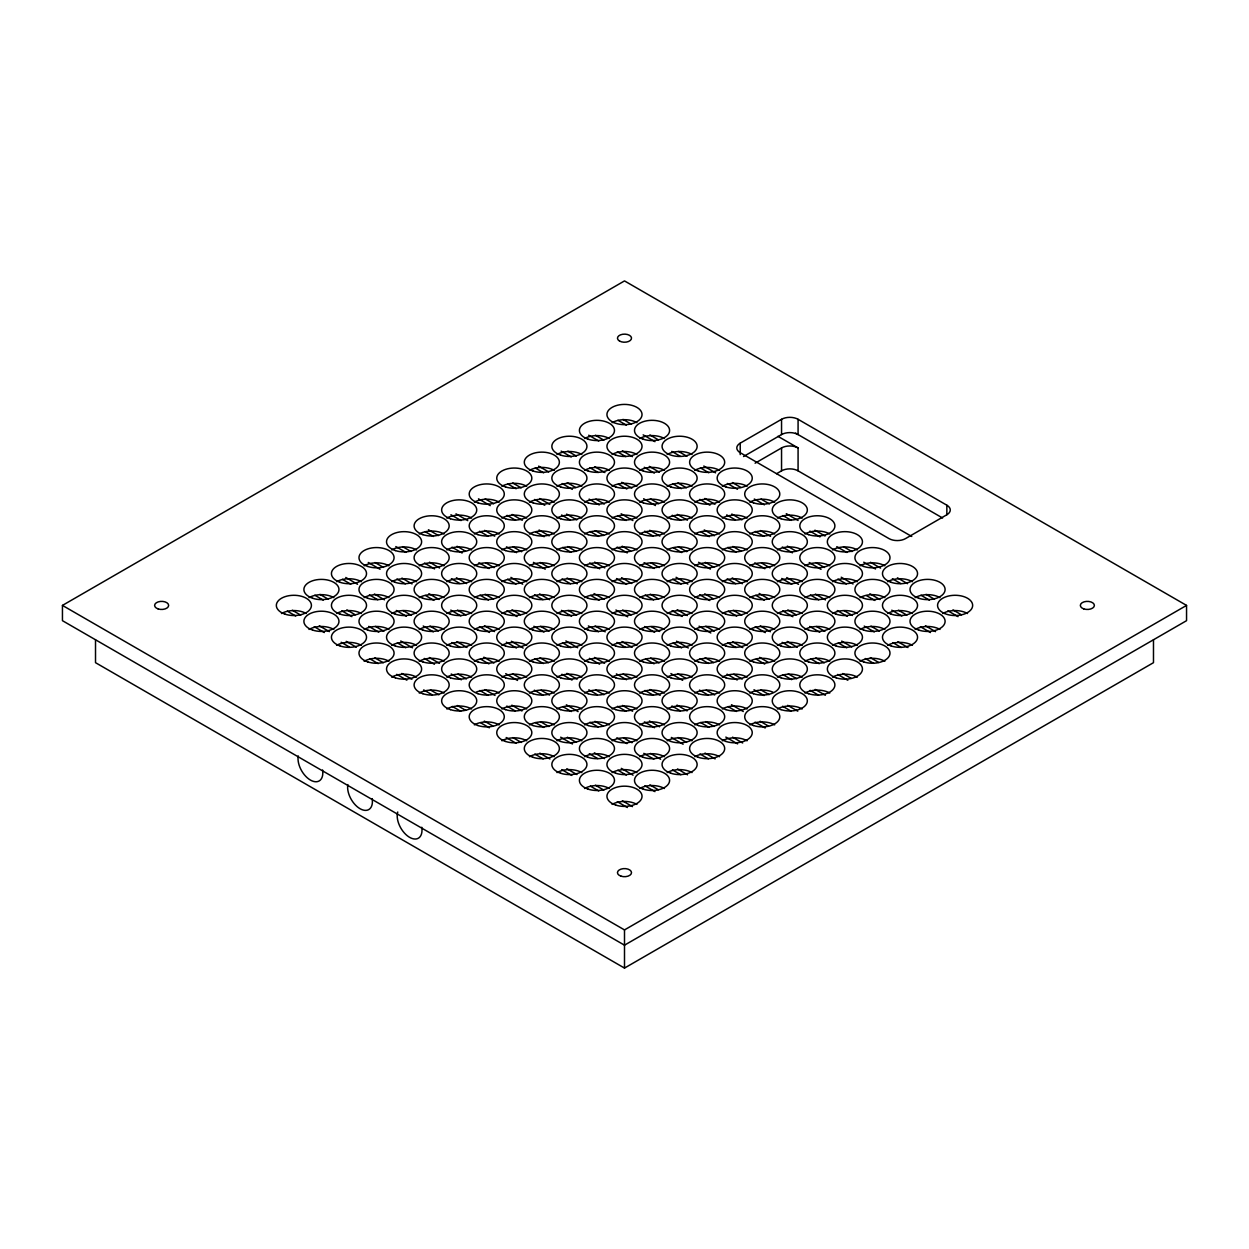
<?xml version="1.0" encoding="UTF-8"?>
<svg xmlns="http://www.w3.org/2000/svg" width="1249" height="1249" viewBox="0 0 1249 1249"><rect width="100%" height="100%" fill="white"/><g stroke="black" fill="none" stroke-linecap="round" stroke-linejoin="round"><path stroke-width="1.5" d="M62.45 605.406L624.5 280.916L1186.55 605.406L1186.55 620.675L624.5 945.181L62.45 620.675L62.45 605.406L624.5 929.912L1186.55 605.406M740.22 443.161L781.546 419.305A11.694 6.745 0 0 1 798.08 419.305L946.851 505.205A11.694 6.745 0 0 1 946.851 514.744L905.525 538.6A11.694 6.745 0 0 1 888.991 538.6L740.22 452.7A11.694 6.745 0 0 1 740.22 443.161L740.22 454.62M743.53 456.525L781.546 434.574A11.694 6.745 0 0 1 798.08 434.574L798.08 419.305M755.099 463.207L781.546 447.938A11.694 6.745 0 0 1 798.08 447.938L798.08 470.842L911.754 536.477M776.581 473.699L781.546 470.842A11.694 6.745 0 0 1 798.08 470.842M95.517 639.769L95.517 662.673L624.5 968.084L1153.483 662.673L1153.483 639.769M795.582 433.138L942.589 518.007M777.955 436.323L798.08 447.938M622.97 419.367L631.385 424.238M649.902 434.933L658.332 439.789M678.535 451.451L686.95 456.307M703.78 466.033L715.568 472.84M732.414 482.567L740.829 487.422M761.031 499.085L769.446 503.94M786.292 513.667L798.08 520.474M814.91 530.185L825.011 536.024M843.528 546.719L851.959 551.574M870.475 562.269L880.576 568.108M897.406 577.819L907.508 583.658M926.04 594.352L934.455 599.208M952.971 609.902L961.387 614.758M617.912 420.273L626.342 425.128M643.173 434.855L654.96 441.662M671.79 451.389L680.221 456.244M700.424 467.907L708.839 472.762M727.355 483.457L737.456 489.296M754.302 499.007L764.404 504.846M782.92 515.54L791.335 520.396M809.867 531.09L819.969 536.929M836.799 546.64L846.9 552.48M863.746 562.206L875.518 568.998M892.364 578.724L900.779 583.58M920.981 595.242L929.397 600.113M947.929 610.808L958.03 616.631M595.414 435.276L603.829 440.148M622.361 450.827L632.462 456.666M649.293 466.392L659.394 472.216M677.926 482.91L686.341 487.766M704.858 498.46L714.959 504.299M731.805 514.026L741.906 519.849M760.422 530.544L770.524 536.383M787.354 546.094L795.785 550.965M815.987 562.628L824.402 567.483M841.233 577.21L853.02 584.001M869.866 593.728L879.967 599.567M898.484 610.261L906.899 615.117M925.431 625.811L935.532 631.635M588.685 435.214L598.786 441.038M617.303 451.732L625.718 456.603M644.25 467.282L654.351 473.121M672.868 483.816L681.283 488.671M699.815 499.366L709.916 505.205M726.746 514.916L735.161 519.787M755.364 531.449L763.795 536.305M782.311 547L792.412 552.839M809.243 562.55L821.03 569.357M837.876 579.083L846.291 583.939M866.494 595.601L874.909 600.457M891.755 610.183L901.856 616.022M920.372 626.701L930.474 632.54M567.873 451.186L576.289 456.041M594.805 466.736L604.906 472.575M621.752 482.301L631.853 488.125M650.37 498.819L658.785 503.675M677.301 514.369L687.403 520.208M704.249 529.919L714.35 535.759M732.866 546.453L741.282 551.309M761.5 562.971L769.915 567.842M786.745 577.553L798.533 584.36M815.363 594.087L825.48 599.91M843.996 610.605L852.411 615.476M870.928 626.155L879.358 631.026M897.875 641.721L907.976 647.544M561.129 451.123L571.23 456.947M589.762 467.641L598.177 472.497M618.38 484.175L626.795 489.03M643.625 498.741L655.413 505.548M672.259 515.275L680.674 520.13M700.876 531.793L709.291 536.664M727.824 547.359L736.239 552.214M754.755 562.909L764.856 568.732M781.702 578.459L791.804 584.298M810.32 594.977L818.735 599.848M837.252 610.542L847.368 616.366M864.199 626.092L874.3 631.916M892.816 642.611L901.232 647.482M538.631 466.127L548.733 471.95M567.249 482.645L575.68 487.5M595.882 499.178L604.297 504.034M621.128 513.761L632.915 520.552M649.761 530.279L659.862 536.118M678.379 546.812L686.794 551.668M705.31 562.362L713.741 567.218M732.257 577.912L742.359 583.736M759.189 593.462L769.306 599.301M787.822 609.996L796.238 614.851M816.44 626.514L824.855 631.37M841.701 641.096L851.802 646.935M870.319 657.614L878.734 662.485M535.259 468L543.69 472.856M562.206 483.55L572.307 489.374M589.138 499.1L599.239 504.939M617.771 515.634L626.186 520.49M644.703 531.184L653.118 536.04M673.32 547.702L681.751 552.573M698.581 562.284L710.369 569.091M727.199 578.818L735.63 583.673M755.832 595.336L764.247 600.191M782.764 610.886L792.865 616.725M809.711 626.452L819.812 632.275M838.329 642.97L846.744 647.825M865.276 658.52L873.691 663.375M512.761 483.004L521.176 487.859M539.709 498.554L549.81 504.393M566.64 514.104L576.741 519.943M595.258 530.638L603.689 535.493M622.205 546.188L630.62 551.043M650.823 562.706L659.238 567.577M676.084 577.288L687.871 584.095M704.701 593.821L713.117 598.677M733.335 610.339L741.75 615.211M760.266 625.89L770.368 631.729M787.213 641.455L797.315 647.279M815.831 657.973L824.246 662.829M842.763 673.523L851.194 678.394M507.719 483.909L516.134 488.765M534.65 499.459L544.751 505.283M561.597 515.01L570.012 519.865M590.215 531.528L598.63 536.399M617.147 547.093L627.248 552.917M644.094 562.643L654.195 568.467M672.711 579.161L681.127 584.032M699.659 594.711L709.76 600.55M728.276 611.245L736.691 616.1M755.223 626.795L765.325 632.634M782.155 642.345L790.57 647.216M810.773 658.879L819.203 663.734M837.72 674.429L847.821 680.268M485.205 498.913L493.636 503.769M512.152 514.463L522.254 520.287M539.084 530.013L549.185 535.852M567.717 546.547L576.132 551.402M594.649 562.097L604.75 567.92M621.596 577.647L631.697 583.486M650.214 594.165L658.629 599.036M677.161 609.731L687.262 615.554M705.779 626.249L714.194 631.104M732.71 641.799L742.812 647.638M759.657 657.349L768.073 662.22M788.275 673.882L796.69 678.738M815.222 689.432L825.324 695.271M478.476 498.835L490.264 505.642M507.094 515.369L515.525 520.224M535.727 531.887L544.142 536.742M562.659 547.437L571.074 552.308M589.606 562.987L599.707 568.826M616.538 578.552L626.639 584.376M645.171 595.07L653.586 599.926M672.103 610.62L682.204 616.46M699.05 626.186L710.822 632.978M727.667 642.704L736.083 647.56M756.285 659.222L764.7 664.093M783.232 674.788L791.647 679.643M810.164 690.338L818.579 695.193M455.979 513.839L467.766 520.646M484.596 530.372L494.698 536.196M513.23 546.89L521.645 551.746M540.161 562.44L548.576 567.311M567.108 578.006L577.21 583.829M594.04 593.556L604.141 599.379M622.658 610.074L631.088 614.945M651.291 626.608L659.706 631.463M676.536 641.19L688.324 647.981M705.17 657.708L713.585 662.563M733.788 674.241L742.203 679.097M760.719 689.791L769.15 694.647M787.666 705.342L797.768 711.181M450.92 514.744L461.022 520.583M479.554 531.262L487.969 536.133M506.485 546.828L516.586 552.651M533.432 562.378L545.22 569.185M562.05 578.896L570.465 583.767M590.668 595.43L599.098 600.285M615.929 610.012L627.716 616.819M644.546 626.53L654.648 632.369M673.18 643.063L681.595 647.919M700.111 658.613L708.526 663.469M727.059 674.163L737.16 680.002M753.99 689.713L764.091 695.552M782.608 706.247L791.039 711.103M428.423 529.748L438.524 535.587M457.056 546.281L465.471 551.137M485.674 562.799L494.089 567.655M510.919 577.381L522.707 584.189M539.552 593.899L549.654 599.739M568.17 610.433L576.585 615.289M595.117 625.983L605.219 631.822M622.049 641.533L632.15 647.372M650.667 658.067L659.097 662.922M677.614 673.617L686.029 678.472M706.231 690.135L714.662 695.006M731.492 704.717L743.28 711.524M760.11 721.251L768.525 726.106M425.05 531.621L433.481 536.477M451.997 547.171L462.099 553.01M478.929 562.721L489.046 568.56M507.562 579.255L515.978 584.11M534.494 594.805L542.925 599.661M561.441 610.355L571.542 616.194M588.373 625.921L598.474 631.744M617.006 642.439L625.421 647.294M645.624 658.957L654.039 663.828M670.885 673.539L682.657 680.346M699.502 690.072L707.918 694.928M728.12 706.591L736.535 711.462M755.067 722.156L765.169 727.98M402.553 546.625L410.983 551.48M429.5 562.175L439.601 568.014M456.431 577.741L466.533 583.564M485.065 594.259L493.48 599.114M511.996 609.809L520.411 614.68M540.614 626.342L549.045 631.198M565.875 640.924L577.663 647.716M594.493 657.442L604.594 663.281M623.126 673.976L631.541 678.832M650.058 689.526L660.159 695.35M677.005 705.076L687.106 710.915M705.623 721.594L714.038 726.465M732.57 737.16L742.671 742.983M395.824 546.562L405.925 552.386M424.441 563.08L434.543 568.919M451.389 578.63L459.804 583.502M480.006 595.164L488.421 600.02M506.953 610.714L517.055 616.553M533.885 626.264L543.986 632.103M562.503 642.798L570.934 647.653M589.45 658.348L599.551 664.171M616.382 673.898L626.483 679.737M645.015 690.432L653.43 695.287M671.946 705.982L680.362 710.837M700.58 722.5L708.995 727.371M725.825 737.082L737.613 743.889M375.012 562.534L383.427 567.389M401.944 578.084L412.045 583.923M428.891 593.634L438.992 599.473M457.509 610.168L465.924 615.023M484.44 625.718L494.542 631.557M511.387 641.268L523.175 648.075M540.005 657.801L548.42 662.657M566.952 673.352L577.054 679.191M595.57 689.87L603.985 694.741M622.517 705.435L632.619 711.259M649.449 720.985L659.55 726.809M678.066 737.503L686.497 742.374M705.014 753.069L715.115 758.892M368.268 562.472L380.055 569.263M396.901 578.99L405.316 583.845M425.519 595.508L433.934 600.379M450.78 610.09L460.881 615.929M479.397 626.623L489.499 632.447M506.329 642.173L516.43 648.012M534.962 658.707L543.377 663.562M561.894 674.257L571.995 680.081M588.841 689.807L597.256 694.663M617.459 706.325L625.874 711.196M644.406 721.891L654.507 727.714M671.337 737.441L683.125 744.248M699.955 753.959L708.386 758.83M345.77 577.475L357.557 584.267M374.388 593.993L384.489 599.832M403.021 610.527L411.436 615.382M429.953 626.077L438.368 630.932M456.9 641.627L467.001 647.466M483.831 657.177L493.933 663.016M512.465 673.711L520.88 678.566M541.082 690.229L549.498 695.084M566.343 704.811L578.115 711.618M594.961 721.329L603.376 726.2M623.579 737.862L631.994 742.718M650.526 753.412L660.627 759.251M677.458 768.962L687.559 774.802M342.398 579.349L350.828 584.204M369.345 594.899L377.76 599.754M396.276 610.449L406.378 616.288M423.224 625.999L433.325 631.838M451.841 642.532L460.257 647.388M480.475 659.05L488.89 663.906M505.72 673.633L517.508 680.44M534.338 690.166L542.769 695.022M562.971 706.684L571.386 711.54M589.903 722.234L598.333 727.105M616.85 737.784L626.951 743.623M643.781 753.35L653.883 759.173M672.415 769.868L680.83 774.723M319.9 594.352L328.315 599.208M346.847 609.902L355.262 614.758M375.465 626.42L383.88 631.291M400.726 641.002L412.513 647.809M429.344 657.536L439.445 663.36M457.961 674.054L466.392 678.925M484.909 689.604L495.01 695.443M511.84 705.17L521.941 710.993M540.474 721.688L548.889 726.543M567.405 737.238L575.82 742.109M594.352 752.804L604.454 758.627M621.284 768.354L633.071 775.161M649.902 784.872L658.332 789.743M314.857 595.242L323.272 600.113M341.789 610.808L351.89 616.631M368.736 626.358L378.837 632.181M397.354 642.876L405.769 647.747M424.285 658.442L434.402 664.265M451.232 673.992L461.334 679.815M479.85 690.51L488.281 695.381M506.797 706.06L515.212 710.931M535.415 722.593L543.83 727.449M560.676 737.175L572.464 743.982M589.294 753.693L597.709 758.565M617.912 770.227L626.342 775.083M644.859 785.777L654.96 791.616M292.344 610.261L300.775 615.117M319.291 625.811L329.393 631.635M346.223 641.361L356.34 647.201M374.856 657.88L383.271 662.751M401.788 673.445L411.889 679.269M430.421 689.963L438.836 694.819M457.353 705.513L465.768 710.384M484.3 721.079L492.715 725.934M512.917 737.597L521.333 742.452M539.849 753.147L549.95 758.986M566.796 768.697L576.897 774.536M595.414 785.231L603.829 790.086M622.361 800.781L632.462 806.62M287.301 611.151L295.716 616.022M314.233 626.701L324.35 632.54M341.18 642.267L349.595 647.123M369.798 658.785L378.213 663.641M396.745 674.335L406.846 680.174M423.676 689.901L432.092 694.756M452.31 706.419L460.725 711.274M480.927 722.952L489.343 727.808M506.188 737.519L516.29 743.358M534.806 754.053L543.221 758.908M561.738 769.603L571.839 775.442M590.371 786.136L598.786 790.992M617.303 801.686L627.404 807.51M946.851 505.205L946.851 514.744M781.546 419.305L781.546 434.574M781.546 447.938L781.546 470.842M624.5 929.912L624.5 968.084M372.171 798.611A17.533 10.117 60 0 1 360.009 808.696A17.533 10.117 60 0 1 347.847 784.575M421.756 827.244A17.533 10.117 60 0 1 408.985 836.971A17.533 10.117 60 0 1 397.728 812.006M322.57 769.977A17.533 10.117 60 0 1 310.408 780.063A17.533 10.117 60 0 1 298.246 755.942M281.478 613.524A17.533 10.117 0 0 1 306.286 613.524M446.799 708.964A17.533 10.117 0 0 1 471.591 708.964M309.034 629.434A17.533 10.117 0 0 1 333.826 629.434M474.339 724.873A17.533 10.117 0 0 1 499.147 724.873M419.242 693.054A17.533 10.117 0 0 1 444.035 693.054M501.895 740.782A17.533 10.117 0 0 1 526.688 740.782M529.451 756.691A17.533 10.117 0 0 1 554.244 756.691M336.59 645.343A17.533 10.117 0 0 1 361.383 645.343M364.146 661.252A17.533 10.117 0 0 1 388.939 661.252M391.686 677.145A17.533 10.117 0 0 1 416.479 677.145M556.992 772.585A17.533 10.117 0 0 1 581.8 772.585M584.548 788.494A17.533 10.117 0 0 1 609.34 788.494M612.104 804.403A17.533 10.117 0 0 1 636.896 804.403M309.034 597.615A17.533 10.117 0 0 1 333.826 597.615M336.59 613.524A17.533 10.117 0 0 1 361.383 613.524M391.686 645.343A17.533 10.117 0 0 1 416.479 645.343M419.242 661.252A17.533 10.117 0 0 1 444.035 661.252M364.146 629.434A17.533 10.117 0 0 1 388.939 629.434M556.992 740.782A17.533 10.117 0 0 1 581.8 740.782M584.548 756.691A17.533 10.117 0 0 1 609.34 756.691M529.451 724.873A17.533 10.117 0 0 1 554.244 724.873M612.104 772.585A17.533 10.117 0 0 1 636.896 772.585M446.799 677.145A17.533 10.117 0 0 1 471.591 677.145M476.072 692.18A17.533 10.117 0 0 1 499.147 693.054M501.895 708.964A17.533 10.117 0 0 1 526.688 708.964M639.66 788.494A17.533 10.117 0 0 1 664.452 788.494M556.992 708.964A17.533 10.117 0 0 1 581.8 708.964M529.451 693.054A17.533 10.117 0 0 1 554.244 693.054M612.104 740.782A17.533 10.117 0 0 1 636.896 740.782M639.66 756.691A17.533 10.117 0 0 1 664.452 756.691M584.548 724.873A17.533 10.117 0 0 1 609.34 724.873M501.895 677.145A17.533 10.117 0 0 1 526.688 677.145M667.2 772.585A17.533 10.117 0 0 1 692.008 772.585M391.686 613.524A17.533 10.117 0 0 1 416.479 613.524M336.59 581.706A17.533 10.117 0 0 1 361.383 581.706M364.146 597.615A17.533 10.117 0 0 1 388.939 597.615M419.242 629.434A17.533 10.117 0 0 1 444.035 629.434M446.799 645.343A17.533 10.117 0 0 1 471.591 645.343M474.339 661.252A17.533 10.117 0 0 1 499.147 661.252M446.799 613.524A17.533 10.117 0 0 1 471.591 613.524M419.242 597.615A17.533 10.117 0 0 1 444.035 597.615M474.339 629.434A17.533 10.117 0 0 1 499.147 629.434M391.686 581.706A17.533 10.117 0 0 1 416.479 581.706M364.146 565.797A17.533 10.117 0 0 1 388.939 565.797M501.895 645.343A17.533 10.117 0 0 1 526.688 645.343M584.548 693.054A17.533 10.117 0 0 1 609.34 693.054M612.104 708.964A17.533 10.117 0 0 1 636.896 708.964M556.992 677.145A17.533 10.117 0 0 1 581.8 677.145M639.66 724.873A17.533 10.117 0 0 1 664.452 724.873M667.2 740.782A17.533 10.117 0 0 1 692.008 740.782M529.451 661.252A17.533 10.117 0 0 1 554.244 661.252M694.756 756.691A17.533 10.117 0 0 1 719.549 756.691M391.686 549.903A17.533 10.117 0 0 1 416.479 549.903M446.799 581.706A17.533 10.117 0 0 1 471.591 581.706M474.339 597.615A17.533 10.117 0 0 1 499.147 597.615M501.895 613.524A17.533 10.117 0 0 1 526.688 613.524M529.451 629.434A17.533 10.117 0 0 1 554.244 629.434M419.242 565.797A17.533 10.117 0 0 1 444.035 565.797M667.2 708.964A17.533 10.117 0 0 1 692.008 708.964M694.756 724.873A17.533 10.117 0 0 1 719.549 724.873M639.66 693.054A17.533 10.117 0 0 1 664.452 693.054M722.312 740.782A17.533 10.117 0 0 1 747.105 740.782M584.548 661.252A17.533 10.117 0 0 1 609.34 661.252M556.992 645.343A17.533 10.117 0 0 1 581.8 645.343M612.104 677.145A17.533 10.117 0 0 1 636.896 677.145M419.242 533.994A17.533 10.117 0 0 1 444.035 533.994M556.992 613.524A17.533 10.117 0 0 1 581.8 613.524M584.548 629.434A17.533 10.117 0 0 1 609.34 629.434M529.451 597.615A17.533 10.117 0 0 1 554.244 597.615M612.104 645.343A17.533 10.117 0 0 1 636.896 645.343M639.66 661.252A17.533 10.117 0 0 1 664.452 661.252M446.799 549.903A17.533 10.117 0 0 1 471.591 549.903M474.339 565.797A17.533 10.117 0 0 1 499.147 565.797M501.895 581.706A17.533 10.117 0 0 1 526.688 581.706M749.853 724.873A17.533 10.117 0 0 1 774.661 724.873M667.2 677.145A17.533 10.117 0 0 1 692.008 677.145M694.756 693.054A17.533 10.117 0 0 1 719.549 693.054M722.312 708.964A17.533 10.117 0 0 1 747.105 708.964M446.799 518.085A17.533 10.117 0 0 1 471.591 518.085M474.339 533.994A17.533 10.117 0 0 1 499.147 533.994M501.895 549.903A17.533 10.117 0 0 1 526.688 549.903M667.2 645.343A17.533 10.117 0 0 1 692.008 645.343M639.66 629.434A17.533 10.117 0 0 1 664.452 629.434M722.312 677.145A17.533 10.117 0 0 1 747.105 677.145M694.756 661.252A17.533 10.117 0 0 1 719.549 661.252M556.992 581.706A17.533 10.117 0 0 1 581.8 581.706M584.548 597.615A17.533 10.117 0 0 1 609.34 597.615M529.451 565.797A17.533 10.117 0 0 1 554.244 565.797M612.104 613.524A17.533 10.117 0 0 1 636.896 613.524M749.853 693.054A17.533 10.117 0 0 1 772.928 692.18M777.409 708.964A17.533 10.117 0 0 1 802.201 708.964M474.339 502.176A17.533 10.117 0 0 1 499.147 502.176M529.451 533.994A17.533 10.117 0 0 1 554.244 533.994M556.992 549.903A17.533 10.117 0 0 1 581.8 549.903M584.548 565.797A17.533 10.117 0 0 1 609.34 565.797M612.104 581.706A17.533 10.117 0 0 1 636.896 581.706M501.895 518.085A17.533 10.117 0 0 1 526.688 518.085M777.409 677.145A17.533 10.117 0 0 1 802.201 677.145M749.853 661.252A17.533 10.117 0 0 1 774.661 661.252M804.965 693.054A17.533 10.117 0 0 1 829.758 693.054M722.312 645.343A17.533 10.117 0 0 1 747.105 645.343M667.2 613.524A17.533 10.117 0 0 1 692.008 613.524M639.66 597.615A17.533 10.117 0 0 1 664.452 597.615M694.756 629.434A17.533 10.117 0 0 1 719.549 629.434M501.895 486.267A17.533 10.117 0 0 1 526.688 486.267M639.66 565.797A17.533 10.117 0 0 1 664.452 565.797M667.2 581.706A17.533 10.117 0 0 1 692.008 581.706M612.104 549.903A17.533 10.117 0 0 1 636.896 549.903M694.756 597.615A17.533 10.117 0 0 1 719.549 597.615M529.451 502.176A17.533 10.117 0 0 1 554.244 502.176M584.548 533.994A17.533 10.117 0 0 1 609.34 533.994M556.992 518.085A17.533 10.117 0 0 1 581.8 518.085M832.521 677.145A17.533 10.117 0 0 1 857.314 677.145M804.965 661.252A17.533 10.117 0 0 1 829.758 661.252M749.853 629.434A17.533 10.117 0 0 1 774.661 629.434M722.312 613.524A17.533 10.117 0 0 1 747.105 613.524M777.409 645.343A17.533 10.117 0 0 1 802.201 645.343M529.451 470.358A17.533 10.117 0 0 1 554.244 470.358M556.992 486.267A17.533 10.117 0 0 1 581.8 486.267M584.548 502.176A17.533 10.117 0 0 1 609.34 502.176M667.2 549.903A17.533 10.117 0 0 1 692.008 549.903M639.66 533.994A17.533 10.117 0 0 1 664.452 533.994M694.756 565.797A17.533 10.117 0 0 1 719.549 565.797M777.409 613.524A17.533 10.117 0 0 1 802.201 613.524M804.965 629.434A17.533 10.117 0 0 1 829.758 629.434M749.853 597.615A17.533 10.117 0 0 1 774.661 597.615M612.104 518.085A17.533 10.117 0 0 1 636.896 518.085M722.312 581.706A17.533 10.117 0 0 1 747.105 581.706M832.521 645.343A17.533 10.117 0 0 1 857.314 645.343M860.061 661.252A17.533 10.117 0 0 1 884.854 661.252M612.104 486.267A17.533 10.117 0 0 1 636.896 486.267M639.66 502.176A17.533 10.117 0 0 1 664.452 502.176M556.992 454.464A17.533 10.117 0 0 1 581.8 454.464M584.548 470.358A17.533 10.117 0 0 1 609.34 470.358M667.2 518.085A17.533 10.117 0 0 1 692.008 518.085M694.756 533.994A17.533 10.117 0 0 1 719.549 533.994M832.521 613.524A17.533 10.117 0 0 1 857.314 613.524M804.965 597.615A17.533 10.117 0 0 1 829.758 597.615M722.312 549.903A17.533 10.117 0 0 1 747.105 549.903M860.061 629.434A17.533 10.117 0 0 1 884.854 629.434M777.409 581.706A17.533 10.117 0 0 1 802.201 581.706M749.853 565.797A17.533 10.117 0 0 1 774.661 565.797M887.617 645.343A17.533 10.117 0 0 1 912.41 645.343M584.548 438.555A17.533 10.117 0 0 1 609.34 438.555M639.66 470.358A17.533 10.117 0 0 1 664.452 470.358M612.104 454.464A17.533 10.117 0 0 1 636.896 454.464M667.2 486.267A17.533 10.117 0 0 1 692.008 486.267M694.756 502.176A17.533 10.117 0 0 1 719.549 502.176M722.312 518.085A17.533 10.117 0 0 1 747.105 518.085M749.853 533.994A17.533 10.117 0 0 1 774.661 533.994M887.617 613.524A17.533 10.117 0 0 1 912.41 613.524M777.409 549.903A17.533 10.117 0 0 1 802.201 549.903M915.174 629.434A17.533 10.117 0 0 1 939.966 629.434M832.521 581.706A17.533 10.117 0 0 1 857.314 581.706M804.965 565.797A17.533 10.117 0 0 1 829.758 565.797M860.061 597.615A17.533 10.117 0 0 1 884.854 597.615M612.104 422.646A17.533 10.117 0 0 1 636.896 422.646M639.66 438.555A17.533 10.117 0 0 1 664.452 438.555M749.853 502.176A17.533 10.117 0 0 1 774.661 502.176M777.409 518.085A17.533 10.117 0 0 1 802.201 518.085M722.312 486.267A17.533 10.117 0 0 1 747.105 486.267M804.965 533.994A17.533 10.117 0 0 1 829.758 533.994M694.756 470.358A17.533 10.117 0 0 1 719.549 470.358M667.2 454.464A17.533 10.117 0 0 1 692.008 454.464M942.714 613.524A17.533 10.117 0 0 1 967.522 613.524M860.061 565.797A17.533 10.117 0 0 1 884.854 565.797M832.521 549.903A17.533 10.117 0 0 1 857.314 549.903M887.617 581.706A17.533 10.117 0 0 1 912.41 581.706M915.174 597.615A17.533 10.117 0 0 1 939.966 597.615M285.115 614.18A17.533 10.117 0 0 0 311.423 605.406A17.533 10.117 0 0 0 285.115 596.647A17.533 10.117 0 0 0 285.115 614.18M450.421 709.619A17.533 10.117 0 0 0 476.728 700.845A17.533 10.117 0 0 0 450.421 692.087A17.533 10.117 0 0 0 450.421 709.619M312.672 630.089A17.533 10.117 0 0 0 338.963 621.315A17.533 10.117 0 0 0 312.672 612.556A17.533 10.117 0 0 0 312.672 630.089M477.977 725.528A17.533 10.117 0 0 0 504.284 716.754A17.533 10.117 0 0 0 477.977 707.996A17.533 10.117 0 0 0 477.977 725.528M422.88 693.71A17.533 10.117 0 0 0 449.172 684.952A17.533 10.117 0 0 0 422.88 676.177A17.533 10.117 0 0 0 422.88 693.71M505.533 741.438A17.533 10.117 0 0 0 531.824 732.663A17.533 10.117 0 0 0 505.533 723.905A17.533 10.117 0 0 0 505.533 741.438M533.073 757.331A17.533 10.117 0 0 0 559.38 748.573A17.533 10.117 0 0 0 533.073 739.798A17.533 10.117 0 0 0 533.073 757.331M340.212 645.998A17.533 10.117 0 0 0 366.519 637.224A17.533 10.117 0 0 0 340.212 628.466A17.533 10.117 0 0 0 340.212 645.998M367.768 661.892A17.533 10.117 0 0 0 394.075 653.133A17.533 10.117 0 0 0 367.768 644.359A17.533 10.117 0 0 0 367.768 661.892M395.324 677.801A17.533 10.117 0 0 0 421.616 669.042A17.533 10.117 0 0 0 395.324 660.268A17.533 10.117 0 0 0 395.324 677.801M560.629 773.24A17.533 10.117 0 0 0 586.936 764.482A17.533 10.117 0 0 0 560.629 755.707A17.533 10.117 0 0 0 560.629 773.24M588.185 789.149A17.533 10.117 0 0 0 614.477 780.391A17.533 10.117 0 0 0 588.185 771.617A17.533 10.117 0 0 0 588.185 789.149M615.726 805.059A17.533 10.117 0 0 0 642.033 796.284A17.533 10.117 0 0 0 615.726 787.526A17.533 10.117 0 0 0 615.726 805.059M312.672 598.271A17.533 10.117 0 0 0 338.963 589.512A17.533 10.117 0 0 0 312.672 580.738A17.533 10.117 0 0 0 312.672 598.271M340.212 614.18A17.533 10.117 0 0 0 366.519 605.406A17.533 10.117 0 0 0 340.212 596.647A17.533 10.117 0 0 0 340.212 614.18M367.768 630.089A17.533 10.117 0 0 0 394.075 621.315A17.533 10.117 0 0 0 367.768 612.556A17.533 10.117 0 0 0 367.768 630.089M395.324 645.998A17.533 10.117 0 0 0 421.616 637.224A17.533 10.117 0 0 0 395.324 628.466A17.533 10.117 0 0 0 395.324 645.998M422.88 661.892A17.533 10.117 0 0 0 449.172 653.133A17.533 10.117 0 0 0 422.88 644.359A17.533 10.117 0 0 0 422.88 661.892M560.629 741.438A17.533 10.117 0 0 0 586.936 732.663A17.533 10.117 0 0 0 560.629 723.905A17.533 10.117 0 0 0 560.629 741.438M588.185 757.331A17.533 10.117 0 0 0 614.477 748.573A17.533 10.117 0 0 0 588.185 739.798A17.533 10.117 0 0 0 588.185 757.331M533.073 725.528A17.533 10.117 0 0 0 559.38 716.754A17.533 10.117 0 0 0 533.073 707.996A17.533 10.117 0 0 0 533.073 725.528M615.726 773.24A17.533 10.117 0 0 0 642.033 764.482A17.533 10.117 0 0 0 615.726 755.707A17.533 10.117 0 0 0 615.726 773.24M450.421 677.801A17.533 10.117 0 0 0 476.728 669.042A17.533 10.117 0 0 0 450.421 660.268A17.533 10.117 0 0 0 450.421 677.801M477.977 693.71A17.533 10.117 0 0 0 504.284 684.952A17.533 10.117 0 0 0 477.977 676.177A17.533 10.117 0 0 0 477.977 693.71M505.533 709.619A17.533 10.117 0 0 0 531.824 700.845A17.533 10.117 0 0 0 505.533 692.087A17.533 10.117 0 0 0 505.533 709.619M643.282 789.149A17.533 10.117 0 0 0 669.589 780.391A17.533 10.117 0 0 0 643.282 771.617A17.533 10.117 0 0 0 643.282 789.149M560.629 709.619A17.533 10.117 0 0 0 586.936 700.845A17.533 10.117 0 0 0 560.629 692.087A17.533 10.117 0 0 0 560.629 709.619M533.073 693.71A17.533 10.117 0 0 0 559.38 684.952A17.533 10.117 0 0 0 533.073 676.177A17.533 10.117 0 0 0 533.073 693.71M615.726 741.438A17.533 10.117 0 0 0 642.033 732.663A17.533 10.117 0 0 0 615.726 723.905A17.533 10.117 0 0 0 615.726 741.438M643.282 757.331A17.533 10.117 0 0 0 669.589 748.573A17.533 10.117 0 0 0 643.282 739.798A17.533 10.117 0 0 0 643.282 757.331M588.185 725.528A17.533 10.117 0 0 0 614.477 716.754A17.533 10.117 0 0 0 588.185 707.996A17.533 10.117 0 0 0 588.185 725.528M505.533 677.801A17.533 10.117 0 0 0 531.824 669.042A17.533 10.117 0 0 0 505.533 660.268A17.533 10.117 0 0 0 505.533 677.801M670.838 773.24A17.533 10.117 0 0 0 697.129 764.482A17.533 10.117 0 0 0 670.838 755.707A17.533 10.117 0 0 0 670.838 773.24M477.977 661.892A17.533 10.117 0 0 0 504.284 653.133A17.533 10.117 0 0 0 477.977 644.359A17.533 10.117 0 0 0 477.977 661.892M422.88 630.089A17.533 10.117 0 0 0 449.172 621.315A17.533 10.117 0 0 0 422.88 612.556A17.533 10.117 0 0 0 422.88 630.089M367.768 598.271A17.533 10.117 0 0 0 394.075 589.512A17.533 10.117 0 0 0 367.768 580.738A17.533 10.117 0 0 0 367.768 598.271M340.212 582.362A17.533 10.117 0 0 0 366.519 573.603A17.533 10.117 0 0 0 340.212 564.829A17.533 10.117 0 0 0 340.212 582.362M395.324 614.18A17.533 10.117 0 0 0 421.616 605.406A17.533 10.117 0 0 0 395.324 596.647A17.533 10.117 0 0 0 395.324 614.18M450.421 645.998A17.533 10.117 0 0 0 476.728 637.224A17.533 10.117 0 0 0 450.421 628.466A17.533 10.117 0 0 0 450.421 645.998M450.421 614.18A17.533 10.117 0 0 0 476.728 605.406A17.533 10.117 0 0 0 450.421 596.647A17.533 10.117 0 0 0 450.421 614.18M422.88 598.271A17.533 10.117 0 0 0 449.172 589.512A17.533 10.117 0 0 0 422.88 580.738A17.533 10.117 0 0 0 422.88 598.271M477.977 630.089A17.533 10.117 0 0 0 504.284 621.315A17.533 10.117 0 0 0 477.977 612.556A17.533 10.117 0 0 0 477.977 630.089M395.324 582.362A17.533 10.117 0 0 0 421.616 573.603A17.533 10.117 0 0 0 395.324 564.829A17.533 10.117 0 0 0 395.324 582.362M367.768 566.453A17.533 10.117 0 0 0 394.075 557.694A17.533 10.117 0 0 0 367.768 548.92A17.533 10.117 0 0 0 367.768 566.453M505.533 645.998A17.533 10.117 0 0 0 531.824 637.224A17.533 10.117 0 0 0 505.533 628.466A17.533 10.117 0 0 0 505.533 645.998M588.185 693.71A17.533 10.117 0 0 0 614.477 684.952A17.533 10.117 0 0 0 588.185 676.177A17.533 10.117 0 0 0 588.185 693.71M615.726 709.619A17.533 10.117 0 0 0 642.033 700.845A17.533 10.117 0 0 0 615.726 692.087A17.533 10.117 0 0 0 615.726 709.619M560.629 677.801A17.533 10.117 0 0 0 586.936 669.042A17.533 10.117 0 0 0 560.629 660.268A17.533 10.117 0 0 0 560.629 677.801M643.282 725.528A17.533 10.117 0 0 0 669.589 716.754A17.533 10.117 0 0 0 643.282 707.996A17.533 10.117 0 0 0 643.282 725.528M670.838 741.438A17.533 10.117 0 0 0 697.129 732.663A17.533 10.117 0 0 0 670.838 723.905A17.533 10.117 0 0 0 670.838 741.438M533.073 661.892A17.533 10.117 0 0 0 559.38 653.133A17.533 10.117 0 0 0 533.073 644.359A17.533 10.117 0 0 0 533.073 661.892M698.394 757.331A17.533 10.117 0 0 0 724.685 748.573A17.533 10.117 0 0 0 698.394 739.798A17.533 10.117 0 0 0 698.394 757.331M450.421 582.362A17.533 10.117 0 0 0 476.728 573.603A17.533 10.117 0 0 0 450.421 564.829A17.533 10.117 0 0 0 450.421 582.362M477.977 598.271A17.533 10.117 0 0 0 504.284 589.512A17.533 10.117 0 0 0 477.977 580.738A17.533 10.117 0 0 0 477.977 598.271M422.88 566.453A17.533 10.117 0 0 0 449.172 557.694A17.533 10.117 0 0 0 422.88 548.92A17.533 10.117 0 0 0 422.88 566.453M505.533 614.18A17.533 10.117 0 0 0 531.824 605.406A17.533 10.117 0 0 0 505.533 596.647A17.533 10.117 0 0 0 505.533 614.18M533.073 630.089A17.533 10.117 0 0 0 559.38 621.315A17.533 10.117 0 0 0 533.073 612.556A17.533 10.117 0 0 0 533.073 630.089M395.324 550.559A17.533 10.117 0 0 0 421.616 541.785A17.533 10.117 0 0 0 395.324 533.011A17.533 10.117 0 0 0 395.324 550.559M670.838 709.619A17.533 10.117 0 0 0 697.129 700.845A17.533 10.117 0 0 0 670.838 692.087A17.533 10.117 0 0 0 670.838 709.619M698.394 725.528A17.533 10.117 0 0 0 724.685 716.754A17.533 10.117 0 0 0 698.394 707.996A17.533 10.117 0 0 0 698.394 725.528M643.282 693.71A17.533 10.117 0 0 0 669.589 684.952A17.533 10.117 0 0 0 643.282 676.177A17.533 10.117 0 0 0 643.282 693.71M725.934 741.438A17.533 10.117 0 0 0 752.241 732.663A17.533 10.117 0 0 0 725.934 723.905A17.533 10.117 0 0 0 725.934 741.438M588.185 661.892A17.533 10.117 0 0 0 614.477 653.133A17.533 10.117 0 0 0 588.185 644.359A17.533 10.117 0 0 0 588.185 661.892M560.629 645.998A17.533 10.117 0 0 0 586.936 637.224A17.533 10.117 0 0 0 560.629 628.466A17.533 10.117 0 0 0 560.629 645.998M615.726 677.801A17.533 10.117 0 0 0 642.033 669.042A17.533 10.117 0 0 0 615.726 660.268A17.533 10.117 0 0 0 615.726 677.801M422.88 534.65A17.533 10.117 0 0 0 449.172 525.876A17.533 10.117 0 0 0 422.88 517.117A17.533 10.117 0 0 0 422.88 534.65M560.629 614.18A17.533 10.117 0 0 0 586.936 605.406A17.533 10.117 0 0 0 560.629 596.647A17.533 10.117 0 0 0 560.629 614.18M588.185 630.089A17.533 10.117 0 0 0 614.477 621.315A17.533 10.117 0 0 0 588.185 612.556A17.533 10.117 0 0 0 588.185 630.089M533.073 598.271A17.533 10.117 0 0 0 559.38 589.512A17.533 10.117 0 0 0 533.073 580.738A17.533 10.117 0 0 0 533.073 598.271M615.726 645.998A17.533 10.117 0 0 0 642.033 637.224A17.533 10.117 0 0 0 615.726 628.466A17.533 10.117 0 0 0 615.726 645.998M643.282 661.892A17.533 10.117 0 0 0 669.589 653.133A17.533 10.117 0 0 0 643.282 644.359A17.533 10.117 0 0 0 643.282 661.892M450.421 550.559A17.533 10.117 0 0 0 476.728 541.785A17.533 10.117 0 0 0 450.421 533.011A17.533 10.117 0 0 0 450.421 550.559M477.977 566.453A17.533 10.117 0 0 0 504.284 557.694A17.533 10.117 0 0 0 477.977 548.92A17.533 10.117 0 0 0 477.977 566.453M505.533 582.362A17.533 10.117 0 0 0 531.824 573.603A17.533 10.117 0 0 0 505.533 564.829A17.533 10.117 0 0 0 505.533 582.362M753.49 725.528A17.533 10.117 0 0 0 779.798 716.754A17.533 10.117 0 0 0 753.49 707.996A17.533 10.117 0 0 0 753.49 725.528M670.838 677.801A17.533 10.117 0 0 0 697.129 669.042A17.533 10.117 0 0 0 670.838 660.268A17.533 10.117 0 0 0 670.838 677.801M698.394 693.71A17.533 10.117 0 0 0 724.685 684.952A17.533 10.117 0 0 0 698.394 676.177A17.533 10.117 0 0 0 698.394 693.71M725.934 709.619A17.533 10.117 0 0 0 752.241 700.845A17.533 10.117 0 0 0 725.934 692.087A17.533 10.117 0 0 0 725.934 709.619M450.421 518.741A17.533 10.117 0 0 0 476.728 509.967A17.533 10.117 0 0 0 450.421 501.208A17.533 10.117 0 0 0 450.421 518.741M477.977 534.65A17.533 10.117 0 0 0 504.284 525.876A17.533 10.117 0 0 0 477.977 517.117A17.533 10.117 0 0 0 477.977 534.65M505.533 550.559A17.533 10.117 0 0 0 531.824 541.785A17.533 10.117 0 0 0 505.533 533.011A17.533 10.117 0 0 0 505.533 550.559M533.073 566.453A17.533 10.117 0 0 0 559.38 557.694A17.533 10.117 0 0 0 533.073 548.92A17.533 10.117 0 0 0 533.073 566.453M643.282 630.089A17.533 10.117 0 0 0 669.589 621.315A17.533 10.117 0 0 0 643.282 612.556A17.533 10.117 0 0 0 643.282 630.089M670.838 645.998A17.533 10.117 0 0 0 697.129 637.224A17.533 10.117 0 0 0 670.838 628.466A17.533 10.117 0 0 0 670.838 645.998M615.726 614.18A17.533 10.117 0 0 0 642.033 605.406A17.533 10.117 0 0 0 615.726 596.647A17.533 10.117 0 0 0 615.726 614.18M698.394 661.892A17.533 10.117 0 0 0 724.685 653.133A17.533 10.117 0 0 0 698.394 644.359A17.533 10.117 0 0 0 698.394 661.892M725.934 677.801A17.533 10.117 0 0 0 752.241 669.042A17.533 10.117 0 0 0 725.934 660.268A17.533 10.117 0 0 0 725.934 677.801M560.629 582.362A17.533 10.117 0 0 0 586.936 573.603A17.533 10.117 0 0 0 560.629 564.829A17.533 10.117 0 0 0 560.629 582.362M588.185 598.271A17.533 10.117 0 0 0 614.477 589.512A17.533 10.117 0 0 0 588.185 580.738A17.533 10.117 0 0 0 588.185 598.271M753.49 693.71A17.533 10.117 0 0 0 779.798 684.952A17.533 10.117 0 0 0 753.49 676.177A17.533 10.117 0 0 0 753.49 693.71M781.047 709.619A17.533 10.117 0 0 0 807.338 700.845A17.533 10.117 0 0 0 781.047 692.087A17.533 10.117 0 0 0 781.047 709.619M477.977 502.832A17.533 10.117 0 0 0 504.284 494.058A17.533 10.117 0 0 0 477.977 485.299A17.533 10.117 0 0 0 477.977 502.832M533.073 534.65A17.533 10.117 0 0 0 559.38 525.876A17.533 10.117 0 0 0 533.073 517.117A17.533 10.117 0 0 0 533.073 534.65M560.629 550.559A17.533 10.117 0 0 0 586.936 541.785A17.533 10.117 0 0 0 560.629 533.011A17.533 10.117 0 0 0 560.629 550.559M505.533 518.741A17.533 10.117 0 0 0 531.824 509.967A17.533 10.117 0 0 0 505.533 501.208A17.533 10.117 0 0 0 505.533 518.741M588.185 566.453A17.533 10.117 0 0 0 614.477 557.694A17.533 10.117 0 0 0 588.185 548.92A17.533 10.117 0 0 0 588.185 566.453M615.726 582.362A17.533 10.117 0 0 0 642.033 573.603A17.533 10.117 0 0 0 615.726 564.829A17.533 10.117 0 0 0 615.726 582.362M753.49 661.892A17.533 10.117 0 0 0 779.798 653.133A17.533 10.117 0 0 0 753.49 644.359A17.533 10.117 0 0 0 753.49 661.892M781.047 677.801A17.533 10.117 0 0 0 807.338 669.042A17.533 10.117 0 0 0 781.047 660.268A17.533 10.117 0 0 0 781.047 677.801M808.587 693.71A17.533 10.117 0 0 0 834.894 684.952A17.533 10.117 0 0 0 808.587 676.177A17.533 10.117 0 0 0 808.587 693.71M698.394 630.089A17.533 10.117 0 0 0 724.685 621.315A17.533 10.117 0 0 0 698.394 612.556A17.533 10.117 0 0 0 698.394 630.089M725.934 645.998A17.533 10.117 0 0 0 752.241 637.224A17.533 10.117 0 0 0 725.934 628.466A17.533 10.117 0 0 0 725.934 645.998M643.282 598.271A17.533 10.117 0 0 0 669.589 589.512A17.533 10.117 0 0 0 643.282 580.738A17.533 10.117 0 0 0 643.282 598.271M670.838 614.18A17.533 10.117 0 0 0 697.129 605.406A17.533 10.117 0 0 0 670.838 596.647A17.533 10.117 0 0 0 670.838 614.18M505.533 486.923A17.533 10.117 0 0 0 531.824 478.164A17.533 10.117 0 0 0 505.533 469.39A17.533 10.117 0 0 0 505.533 486.923M643.282 566.453A17.533 10.117 0 0 0 669.589 557.694A17.533 10.117 0 0 0 643.282 548.92A17.533 10.117 0 0 0 643.282 566.453M670.838 582.362A17.533 10.117 0 0 0 697.129 573.603A17.533 10.117 0 0 0 670.838 564.829A17.533 10.117 0 0 0 670.838 582.362M615.726 550.559A17.533 10.117 0 0 0 642.033 541.785A17.533 10.117 0 0 0 615.726 533.011A17.533 10.117 0 0 0 615.726 550.559M698.394 598.271A17.533 10.117 0 0 0 724.685 589.512A17.533 10.117 0 0 0 698.394 580.738A17.533 10.117 0 0 0 698.394 598.271M533.073 502.832A17.533 10.117 0 0 0 559.38 494.058A17.533 10.117 0 0 0 533.073 485.299A17.533 10.117 0 0 0 533.073 502.832M560.629 518.741A17.533 10.117 0 0 0 586.936 509.967A17.533 10.117 0 0 0 560.629 501.208A17.533 10.117 0 0 0 560.629 518.741M588.185 534.65A17.533 10.117 0 0 0 614.477 525.876A17.533 10.117 0 0 0 588.185 517.117A17.533 10.117 0 0 0 588.185 534.65M836.143 677.801A17.533 10.117 0 0 0 862.45 669.042A17.533 10.117 0 0 0 836.143 660.268A17.533 10.117 0 0 0 836.143 677.801M808.587 661.892A17.533 10.117 0 0 0 834.894 653.133A17.533 10.117 0 0 0 808.587 644.359A17.533 10.117 0 0 0 808.587 661.892M781.047 645.998A17.533 10.117 0 0 0 807.338 637.224A17.533 10.117 0 0 0 781.047 628.466A17.533 10.117 0 0 0 781.047 645.998M753.49 630.089A17.533 10.117 0 0 0 779.798 621.315A17.533 10.117 0 0 0 753.49 612.556A17.533 10.117 0 0 0 753.49 630.089M725.934 614.18A17.533 10.117 0 0 0 752.241 605.406A17.533 10.117 0 0 0 725.934 596.647A17.533 10.117 0 0 0 725.934 614.18M533.073 471.014A17.533 10.117 0 0 0 559.38 462.255A17.533 10.117 0 0 0 533.073 453.481A17.533 10.117 0 0 0 533.073 471.014M560.629 486.923A17.533 10.117 0 0 0 586.936 478.164A17.533 10.117 0 0 0 560.629 469.39A17.533 10.117 0 0 0 560.629 486.923M588.185 502.832A17.533 10.117 0 0 0 614.477 494.058A17.533 10.117 0 0 0 588.185 485.299A17.533 10.117 0 0 0 588.185 502.832M670.838 550.559A17.533 10.117 0 0 0 697.129 541.785A17.533 10.117 0 0 0 670.838 533.011A17.533 10.117 0 0 0 670.838 550.559M641.377 533.916A17.533 10.117 0 0 0 669.433 527.203A17.533 10.117 0 0 0 645.343 516.524A17.533 10.117 0 0 0 641.377 533.916M698.394 566.453A17.533 10.117 0 0 0 724.685 557.694A17.533 10.117 0 0 0 698.394 548.92A17.533 10.117 0 0 0 698.394 566.453M781.047 614.18A17.533 10.117 0 0 0 807.338 605.406A17.533 10.117 0 0 0 781.047 596.647A17.533 10.117 0 0 0 781.047 614.18M808.587 630.089A17.533 10.117 0 0 0 834.894 621.315A17.533 10.117 0 0 0 808.587 612.556A17.533 10.117 0 0 0 808.587 630.089M753.49 598.271A17.533 10.117 0 0 0 779.798 589.512A17.533 10.117 0 0 0 753.49 580.738A17.533 10.117 0 0 0 753.49 598.271M615.726 518.741A17.533 10.117 0 0 0 642.033 509.967A17.533 10.117 0 0 0 615.726 501.208A17.533 10.117 0 0 0 615.726 518.741M725.934 582.362A17.533 10.117 0 0 0 752.241 573.603A17.533 10.117 0 0 0 725.934 564.829A17.533 10.117 0 0 0 725.934 582.362M836.143 645.998A17.533 10.117 0 0 0 862.45 637.224A17.533 10.117 0 0 0 836.143 628.466A17.533 10.117 0 0 0 836.143 645.998M863.699 661.892A17.533 10.117 0 0 0 889.991 653.133A17.533 10.117 0 0 0 863.699 644.359A17.533 10.117 0 0 0 863.699 661.892M560.629 455.104A17.533 10.117 0 0 0 586.936 446.346A17.533 10.117 0 0 0 560.629 437.572A17.533 10.117 0 0 0 560.629 455.104M615.726 486.923A17.533 10.117 0 0 0 642.033 478.164A17.533 10.117 0 0 0 615.726 469.39A17.533 10.117 0 0 0 615.726 486.923M588.185 471.014A17.533 10.117 0 0 0 614.477 462.255A17.533 10.117 0 0 0 588.185 453.481A17.533 10.117 0 0 0 588.185 471.014M643.282 502.832A17.533 10.117 0 0 0 669.589 494.058A17.533 10.117 0 0 0 643.282 485.299A17.533 10.117 0 0 0 643.282 502.832M670.838 518.741A17.533 10.117 0 0 0 697.129 509.967A17.533 10.117 0 0 0 670.838 501.208A17.533 10.117 0 0 0 670.838 518.741M696.474 533.916A17.533 10.117 0 0 0 724.545 527.203A17.533 10.117 0 0 0 700.439 516.524A17.533 10.117 0 0 0 696.474 533.916M836.143 614.18A17.533 10.117 0 0 0 862.45 605.406A17.533 10.117 0 0 0 836.143 596.647A17.533 10.117 0 0 0 836.143 614.18M806.682 597.537A17.533 10.117 0 0 0 834.738 590.824A17.533 10.117 0 0 0 810.648 580.145A17.533 10.117 0 0 0 806.682 597.537M725.934 550.559A17.533 10.117 0 0 0 752.241 541.785A17.533 10.117 0 0 0 725.934 533.011A17.533 10.117 0 0 0 725.934 550.559M863.699 630.089A17.533 10.117 0 0 0 889.991 621.315A17.533 10.117 0 0 0 863.699 612.556A17.533 10.117 0 0 0 863.699 630.089M781.047 582.362A17.533 10.117 0 0 0 807.338 573.603A17.533 10.117 0 0 0 781.047 564.829A17.533 10.117 0 0 0 781.047 582.362M753.49 566.453A17.533 10.117 0 0 0 779.798 557.694A17.533 10.117 0 0 0 753.49 548.92A17.533 10.117 0 0 0 753.49 566.453M891.255 645.998A17.533 10.117 0 0 0 917.547 637.224A17.533 10.117 0 0 0 891.255 628.466A17.533 10.117 0 0 0 891.255 645.998M588.185 439.211A17.533 10.117 0 0 0 614.477 430.437A17.533 10.117 0 0 0 588.185 421.678A17.533 10.117 0 0 0 588.185 439.211M643.282 471.014A17.533 10.117 0 0 0 669.589 462.255A17.533 10.117 0 0 0 643.282 453.481A17.533 10.117 0 0 0 643.282 471.014M615.726 455.104A17.533 10.117 0 0 0 642.033 446.346A17.533 10.117 0 0 0 615.726 437.572A17.533 10.117 0 0 0 615.726 455.104M670.838 486.923A17.533 10.117 0 0 0 697.129 478.164A17.533 10.117 0 0 0 670.838 469.39A17.533 10.117 0 0 0 670.838 486.923M696.474 502.098A17.533 10.117 0 0 0 724.545 495.385A17.533 10.117 0 0 0 700.439 484.706A17.533 10.117 0 0 0 696.474 502.098M725.934 518.741A17.533 10.117 0 0 0 752.241 509.967A17.533 10.117 0 0 0 725.934 501.208A17.533 10.117 0 0 0 725.934 518.741M753.49 534.65A17.533 10.117 0 0 0 779.798 525.876A17.533 10.117 0 0 0 753.49 517.117A17.533 10.117 0 0 0 753.49 534.65M863.699 598.271A17.533 10.117 0 0 0 889.991 589.512A17.533 10.117 0 0 0 863.699 580.738A17.533 10.117 0 0 0 863.699 598.271M891.255 614.18A17.533 10.117 0 0 0 917.547 605.406A17.533 10.117 0 0 0 891.255 596.647A17.533 10.117 0 0 0 891.255 614.18M781.047 550.559A17.533 10.117 0 0 0 807.338 541.785A17.533 10.117 0 0 0 781.047 533.011A17.533 10.117 0 0 0 781.047 550.559M918.796 630.089A17.533 10.117 0 0 0 945.103 621.315A17.533 10.117 0 0 0 918.796 612.556A17.533 10.117 0 0 0 918.796 630.089M836.143 582.362A17.533 10.117 0 0 0 862.45 573.603A17.533 10.117 0 0 0 836.143 564.829A17.533 10.117 0 0 0 836.143 582.362M808.587 566.453A17.533 10.117 0 0 0 834.894 557.694A17.533 10.117 0 0 0 808.587 548.92A17.533 10.117 0 0 0 808.587 566.453M613.821 422.568A17.533 10.117 0 0 0 641.877 415.855A17.533 10.117 0 0 0 617.787 405.176A17.533 10.117 0 0 0 613.821 422.568M643.282 439.211A17.533 10.117 0 0 0 669.589 430.437A17.533 10.117 0 0 0 643.282 421.678A17.533 10.117 0 0 0 643.282 439.211M753.49 502.832A17.533 10.117 0 0 0 779.798 494.058A17.533 10.117 0 0 0 753.49 485.299A17.533 10.117 0 0 0 753.49 502.832M781.047 518.741A17.533 10.117 0 0 0 807.338 509.967A17.533 10.117 0 0 0 781.047 501.208A17.533 10.117 0 0 0 781.047 518.741M725.934 486.923A17.533 10.117 0 0 0 752.241 478.164A17.533 10.117 0 0 0 725.934 469.39A17.533 10.117 0 0 0 725.934 486.923M808.587 534.65A17.533 10.117 0 0 0 834.894 525.876A17.533 10.117 0 0 0 808.587 517.117A17.533 10.117 0 0 0 808.587 534.65M836.143 550.559A17.533 10.117 0 0 0 862.45 541.785A17.533 10.117 0 0 0 836.143 533.011A17.533 10.117 0 0 0 836.143 550.559M668.933 454.371A17.533 10.117 0 0 0 696.989 447.673A17.533 10.117 0 0 0 672.899 436.994A17.533 10.117 0 0 0 668.933 454.371M698.394 471.014A17.533 10.117 0 0 0 724.685 462.255A17.533 10.117 0 0 0 698.394 453.481A17.533 10.117 0 0 0 698.394 471.014M944.447 613.446A17.533 10.117 0 0 0 972.503 606.733A17.533 10.117 0 0 0 948.413 596.054A17.533 10.117 0 0 0 944.447 613.446M918.796 598.271A17.533 10.117 0 0 0 945.103 589.512A17.533 10.117 0 0 0 918.796 580.738A17.533 10.117 0 0 0 918.796 598.271M863.699 566.453A17.533 10.117 0 0 0 889.991 557.694A17.533 10.117 0 0 0 863.699 548.92A17.533 10.117 0 0 0 863.699 566.453M891.255 582.362A17.533 10.117 0 0 0 917.547 573.603A17.533 10.117 0 0 0 891.255 564.829A17.533 10.117 0 0 0 891.255 582.362M158.123 608.919A7.01 4.044 0 0 0 168.646 605.406A7.01 4.044 0 0 0 158.123 601.909A7.01 4.044 0 0 0 158.123 608.919M620.987 876.158A7.01 4.044 0 0 0 631.51 872.645A7.01 4.044 0 0 0 620.987 869.132A7.01 4.044 0 0 0 620.987 876.158M619.535 341.039A7.01 4.044 0 0 0 631.276 339.228A7.01 4.044 0 0 0 622.689 334.264A7.01 4.044 0 0 0 619.535 341.039M1083.71 608.872A7.01 4.044 0 0 0 1094.374 605.515A7.01 4.044 0 0 0 1084.007 601.862A7.01 4.044 0 0 0 1083.71 608.872"/></g></svg>
